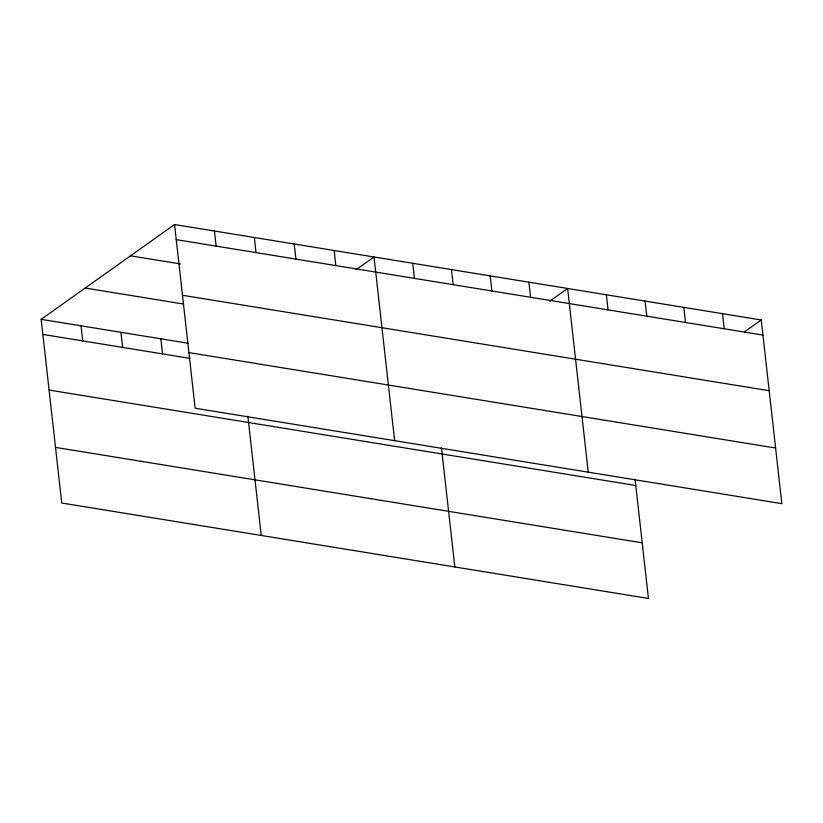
<?xml version="1.0" encoding="UTF-8"?>
<svg xmlns="http://www.w3.org/2000/svg" width="823" height="823" viewBox="0 0 823 823"><rect width="100%" height="100%" fill="white"/><g stroke="black" fill="none" stroke-linecap="round" stroke-linejoin="round"><path stroke-width="1.23" d="M635.078 479.192L648.452 598.465L61.756 503.018L41.15 319.334L174.548 224.535L761.244 319.982L781.85 503.666L195.144 408.218L174.548 224.535M356.205 269.646L374.023 256.982L394.629 440.675M549.815 301.146L567.633 288.482L588.239 472.165M744.476 331.895L761.244 319.982M176.235 239.627L762.942 335.074M130.528 255.819L180.391 263.926M182.48 295.262L769.176 390.709M85.17 288.05L183.663 304.068M41.15 319.334L188.261 343.263M188.909 352.583L775.605 448.031M42.847 334.426L189.959 358.365M49.082 390.061L635.788 485.508M55.511 447.383L642.218 542.83M722.522 313.676L724.219 328.778M683.8 307.38L685.497 322.472M645.078 301.074L646.775 316.176M606.356 294.778L608.053 309.88M528.911 282.176L530.609 297.278M490.189 275.88L491.887 290.982M451.467 269.584L453.164 284.676M441.467 447.691L454.841 566.975M412.745 263.278L414.442 278.38M334.128 250.49L335.825 265.592M294.233 243.999L295.92 259.101M254.338 237.508L256.025 252.61M247.857 416.191L261.23 535.475M214.443 231.026L216.13 246.118M160.835 338.809L162.532 353.9M120.94 332.317L122.637 347.409M81.045 325.826L82.742 340.917"/></g></svg>
